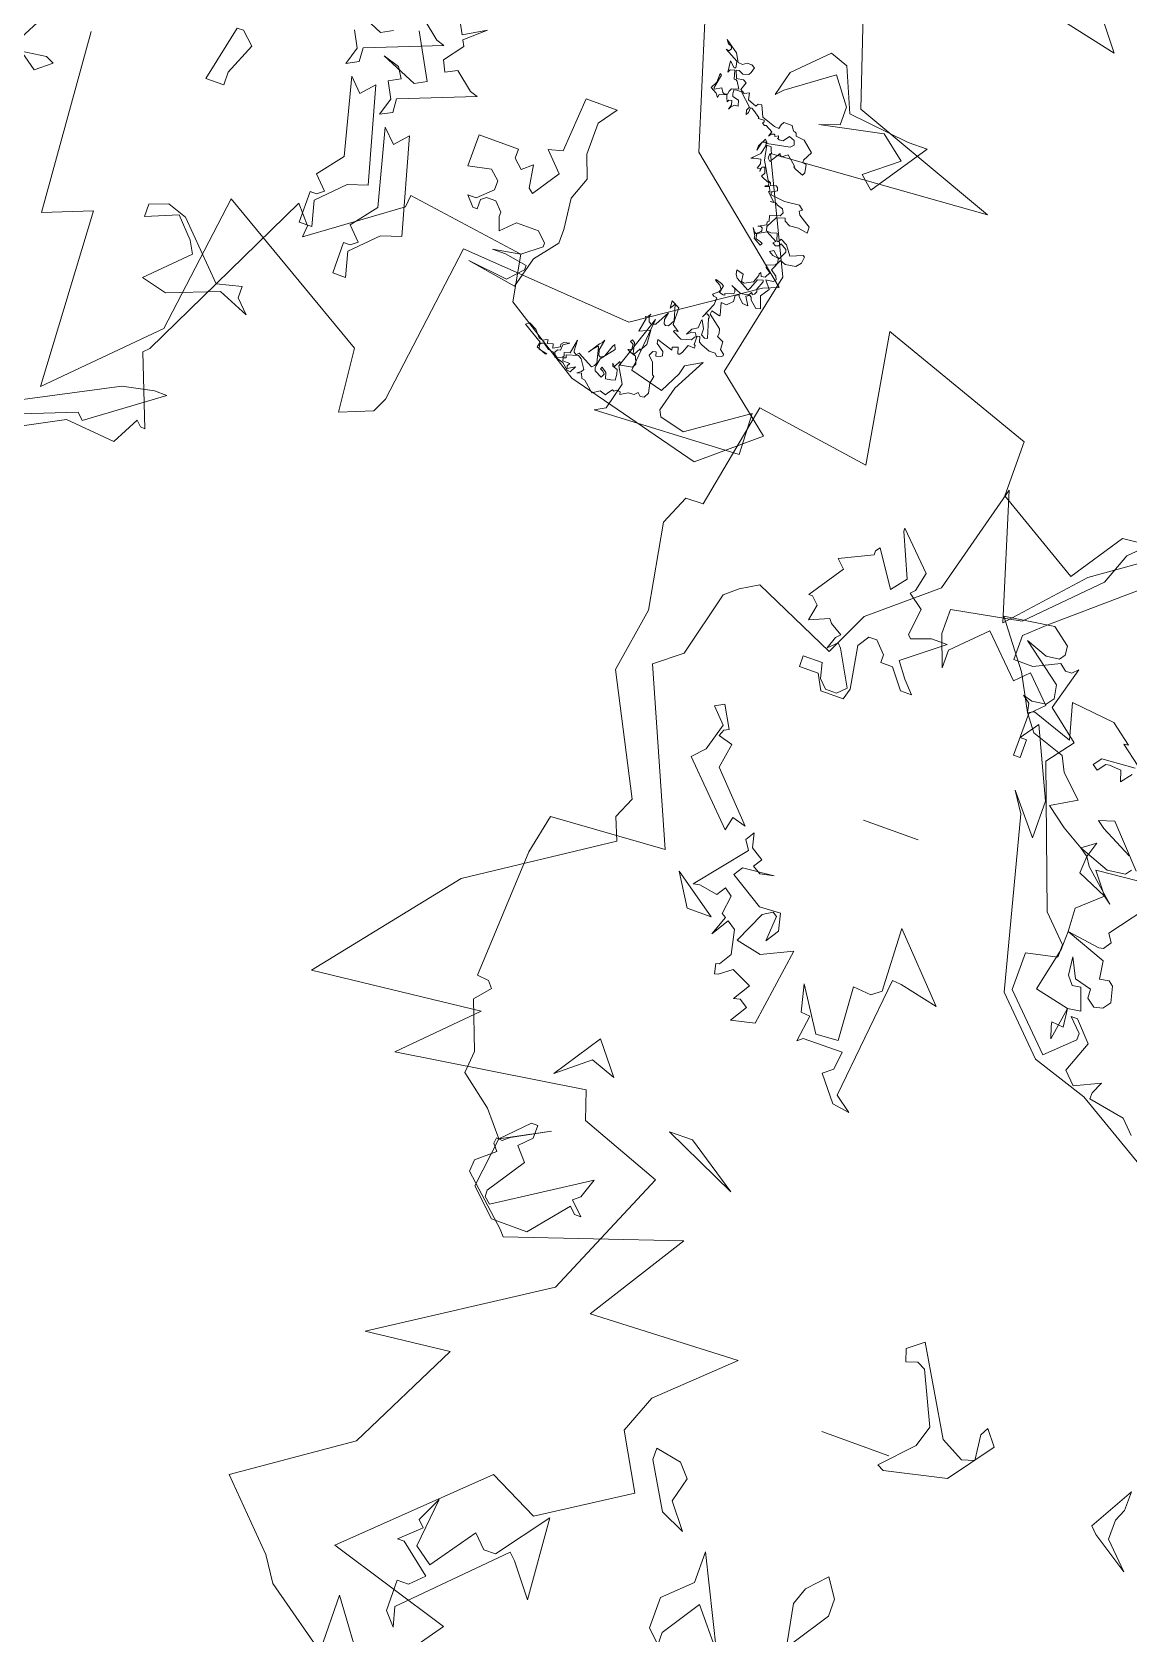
# Model space of a CAD drawing. Header units: metres. Extents: x -71 to 881, y -503 to 661.
# Drawn here: x 303.57 to 307, y 232.89 to 237.89 of the extents above; entities that cross this region are included whole.
import ezdxf

# ---------------------------------------------------------------- set-up
doc = ezdxf.new("R2010")
doc.units = ezdxf.units.M
doc.layers.add('ARBRE', color=100, linetype='Continuous', lineweight=13, true_color=0x00ff3f)

# ---------------------------------------------------------------- blocks, each defined once
blk = doc.blocks.new('WMF2', base_point=(0, 0.01))
at = {"color": 251, "lineweight": 0, "true_color": 0x636466}
for points in [[(175.85, -184.22), (183.13, -179.1), (188.97, -172.64), (192.5, -184.13), (195.26, -173.72), (200.97, -168.92), (202.85, -164.87), (210.8, -168.41), (212.43, -167.44), (213.62, -166.42), (215.13, -160.27), (217.5, -158.38), (210.72, -142.97), (221.5, -142.28), (222.26, -138.6), (222.84, -126.51), (221.75, -126.41), (221.24, -125.83), (222.46, -124.38), (220.76, -119.93), (220.93, -117.85), (217.92, -115.52), (216.01, -113.25), (211.75, -115.52), (215.09, -113.71), (215.69, -113.21), (216.23, -113.25), (216.29, -112.71), (215.78, -112.1), (217.44, -110.7), (217.53, -109.6), (213.13, -105.6), (212.64, -105.02), (197.13, -110.25), (202.88, -101.16), (188.84, -101.73), (195.03, -95.86), (196.4, -92.3), (193.55, -87.25), (201.48, -82.18), (206.17, -84.52), (217.5, -73.62), (205.76, -70.03), (212.07, -61.12)], [(111.72, -4.67), (103.98, -8.76), (99.27, -8.35), (97.95, -10.89), (97.46, -10.41), (97.02, -10.37), (99.54, -16.88), (99.06, -17.38), (95.41, -24.9), (90.83, -34.32), (89.42, -32.65), (89.51, -31.56), (81.64, -37.29), (81.55, -38.39), (70.38, -36.78), (69.61, -32.48), (62.22, -27.79), (49.27, -24.43), (44.16, -28.75), (49.49, -33.04), (47.38, -42.86), (52.22, -53.02), (31.88, -54.47), (45.91, -59.56), (49.4, -70.11)], [(100.3, -13.3), (97.37, -13.9), (96.16, -13.9), (102.61, -9.16), (103.21, -9.75), (114.9, -5.14), (116, -5.14), (100.3, -13.3), (100.3, -13.3)], [(177.55, -183.87), (181.35, -183.49), (184.59, -178.67), (192.69, -183.49), (192.69, -188.7), (207.51, -193.95), (205.44, -181.84), (216.23, -183.49), (218.11, -173.58), (219.76, -173.52), (220.92, -170.8), (219.49, -162.84), (220.49, -156.77), (215.08, -146.26), (215.94, -144.26), (215.12, -142.21), (227.2, -134.24), (237.13, -121.84), (221.43, -123.58), (227.53, -117.47), (210.08, -120.09), (209.21, -117.47), (201.41, -114.58), (204.04, -108.47), (206.64, -102.36), (221.47, -92.77), (213.62, -93.64), (218.84, -83.17), (228.67, -76.4), (223.08, -70.7), (221.59, -68.47), (214.46, -63.39)], [(113.77, -42.55), (112.45, -25.61), (108.09, -27.35), (107.21, -10.78), (98.49, -19.49), (96.74, -32.59), (81.64, -23.67), (81.04, -17.76), (78.09, -18.94), (77.45, -20.28), (75.41, -35.48), (59.11, -34.32), (48.77, -41.31), (47.36, -41.88), (58.37, -50.92), (61.87, -62.25)], [(33.51, -73.76), (26.05, -72.12), (37.25, -86.3)], [(95.41, -24.9), (93.1, -25.5), (93.1, -24.4), (91.88, -23.19), (94.81, -24.4), (99.43, -22.59), (101.87, -23.19), (98.33, -26.72), (98.94, -27.82), (100.65, -29.64), (103.57, -28.43), (103.57, -29.64), (101.87, -30.26), (100.05, -29.64), (95.41, -24.9), (95.41, -24.9)], [(57.77, -28.84), (58.63, -30.3), (56.93, -35.37), (57.37, -30.33), (54.22, -29.5), (53.25, -31.47), (53.04, -32.3), (51.55, -33.16), (53.17, -30.11), (53.78, -27.79), (53.47, -27.25), (51.12, -26.63), (45.81, -30.31), (45.66, -26.44), (59.37, -25.77), (58.42, -26.33), (57.77, -28.84), (57.77, -28.84)], [(57.77, -59.77), (57.34, -59.74), (56.99, -59.99), (56.55, -59.99), (56.22, -59.81), (56.35, -59.33), (56.48, -59.08), (57.01, -58.91), (57.45, -59.12), (57.71, -59.07), (57.42, -58.35), (56.8, -58.47), (56.47, -58.28), (56.73, -57.56), (56.31, -57.33), (55.87, -57.53), (55.75, -56.92), (54.93, -56.6), (54.8, -56.85), (54.47, -56.9), (54, -55.88), (52.71, -55.43), (52.29, -55.4), (52.19, -55.8), (52.04, -56.06), (51.25, -56.07), (50.96, -55.61), (50.83, -55.62), (50.67, -55.53), (50.58, -55.28), (49.76, -55.18), (48.77, -54.33), (49.22, -53.47), (49.17, -53.21), (48.84, -53.17), (48.7, -52.42), (48.83, -52.17), (49.57, -52.45), (49.82, -52.58), (49.78, -52.67), (50.67, -53.46), (51.2, -53.08), (51.37, -53.18), (51.41, -53.31), (52.03, -52.33), (52.28, -52.54), (52.29, -52.9), (52.25, -52.99), (52.13, -53.02), (52.29, -53.33), (52.38, -53.6), (52.8, -53.6), (52.54, -52.26), (51.6, -50.66), (51.34, -50.52), (51.27, -50.28), (50.74, -50.44), (50.57, -50.33), (50.48, -50.06), (50.84, -49.82), (50.98, -49.78), (50.89, -49.52), (49.55, -49.37), (48.16, -49.5), (47.78, -49.18), (48, -48.98), (47.85, -48.67), (46.68, -47.94), (46.65, -47.37), (47.56, -47.53), (48.39, -47.43), (48.9, -47.71), (48.98, -47.97), (49.76, -47.72), (50.3, -46.68), (50.19, -46.3), (49.75, -46.27), (49.22, -46.45), (49.02, -45.79), (48.86, -45.72), (48.68, -46.06), (48.07, -45.73), (47.44, -44.86), (46.32, -45.35), (46.14, -45.25), (46.23, -44.64), (46.6, -44.17), (47.56, -44.03), (48.1, -44.22), (48.58, -43.15), (48.01, -42.73), (47.85, -42.43), (48.07, -42.2), (48.76, -42.13), (48.17, -41.4), (48.71, -40.58), (48.32, -39.48), (48.7, -39.37), (49.37, -39.95), (49.47, -40.2), (49.63, -40.29), (49.94, -40.13), (49.49, -39.35), (50.01, -39.4), (50.51, -39.88), (50.54, -40.02), (50.86, -39.85), (50.83, -39.28), (51.31, -38.78), (51.84, -38.83), (51.55, -37.7), (51.59, -37.62), (52.39, -37.81), (52.44, -37.5), (51.18, -36.52), (51.08, -36.13), (51.12, -35.83), (50.51, -35.51), (50.45, -34.8), (50.07, -34.49), (50.03, -34.34), (50.2, -34.23), (50.61, -34.11), (50.82, -34.33), (51.37, -34.3), (52.2, -34.62), (52.47, -34.77), (52.63, -35.28), (52.87, -35.21), (52.86, -34.42), (52.76, -34.37), (52.7, -34.11), (53.34, -34.14), (53.62, -33.41), (53.77, -33.15), (53.9, -33.1), (53.97, -33.15), (54.13, -33.69), (54.66, -33.51), (54.57, -33.25), (56.09, -33.72), (56.03, -33.37), (55.31, -32.87), (55.2, -32.49), (55.39, -32.36), (55.77, -32.24), (55.88, -32.62), (56.15, -32.56), (56.36, -32.12), (55.85, -31.63), (55.46, -30.55), (55.3, -30.46), (55.43, -29.76), (55.24, -28.88), (55.5, -28.39), (55.87, -28.34), (56.16, -28.62), (56.42, -28.33), (56.99, -28.28), (57.65, -27.88), (57.72, -28.12), (58.03, -28.17), (58.25, -27.98), (58.41, -28.05), (58.73, -27.66), (58.86, -27.41), (59.43, -27.6), (60.1, -27.17), (61.07, -28.04), (61.37, -28.09), (61.58, -28.52), (61.97, -28.4), (61.62, -28.65), (61.49, -28.9), (62.03, -29.74), (62.37, -29.92), (63.43, -29.61), (63.34, -29.34), (63.61, -29.26), (63.52, -29), (62.86, -28.99), (63.01, -28.72), (62.94, -28.47), (62.26, -28.88), (62.57, -28.28), (62.89, -28.34), (63.48, -28.85), (64.34, -29.1), (64.6, -29.45), (65.11, -29.53), (65.65, -29.92), (65.93, -29.83), (66.02, -29.66), (65.89, -29.26), (65.11, -29.09), (65.26, -29.04), (66.15, -29.41), (66.02, -29.89), (67.84, -30.97), (67.51, -31.22), (66.81, -30.85), (66.26, -30.24), (65.89, -30.14), (65.56, -30.31), (65.43, -30.34), (65.4, -29.99), (64.88, -30.15), (64.76, -29.76), (64.15, -30.11), (64.22, -30.34), (64, -30.58), (63.48, -30.72), (64.02, -30.36), (64.06, -29.83), (64.32, -29.76), (64.47, -29.5), (64.37, -29.25), (64.12, -29.12), (63.68, -29.31), (63.59, -29.47), (63.68, -29.74), (63.15, -29.91), (62.91, -31.2), (62.89, -30.2), (62.83, -30.07), (62.59, -29.93), (62.37, -30.14), (60.91, -29.37), (60.7, -29.58), (60.56, -29.85), (60.92, -31.25), (60.95, -31.35), (61.49, -30.77), (61.62, -30.52), (60.95, -31.58), (60.73, -31.77), (60.58, -32.05), (60.79, -31.06), (60.63, -30.55), (60.45, -30.45), (60.1, -30.71), (59.75, -31.73), (59.62, -31.98), (59.42, -31.56), (60.41, -30.31), (60.57, -29.63), (60.56, -29.41), (60.48, -29.15), (59.78, -28.78), (59.61, -29.12), (59.81, -29.35), (60.09, -29.48), (59.99, -29.66), (59.52, -29.31), (59.36, -28.78), (58.88, -28.85), (58.48, -28.96), (58.53, -29.53), (58.63, -29.93), (59.11, -30.07), (59.2, -30.34), (58.98, -30.11), (58.66, -30.69), (58.5, -30.4), (57.42, -30.59), (57.23, -30.94), (57.5, -31.63), (57.97, -31.77), (58.34, -31.96), (58.03, -32.11), (58.06, -32.48), (58.09, -32.59), (58.37, -32.72), (58.26, -32.91), (58, -32.77), (57.77, -31.77), (57.68, -31.73), (57.33, -32.4), (57.28, -32.27), (56.9, -32.97), (56.98, -34.3), (57.97, -33.85), (57.74, -35.15), (57.85, -35.31), (57.61, -35.42), (57.47, -35.67), (57.52, -35.37), (57.39, -34.96), (57.14, -34.83), (56.74, -34.96), (56.01, -36.34), (56.16, -35.64), (56.04, -35.25), (55.87, -35.15), (55.61, -35.22), (55.28, -35.83), (55.72, -37.28), (56, -36.77), (56.07, -37.45), (55.3, -37.06), (55.27, -35.48), (54.61, -35.03), (54.96, -35), (55.02, -34.9), (54.16, -34.45), (53.24, -34.74), (53.05, -35.07), (52.92, -35.12), (53.11, -35.44), (53.43, -35.41), (53.84, -35.06), (53.53, -35.66), (53.04, -35.95), (52.98, -36.7), (52.93, -36.78), (52.55, -36.04), (52.54, -35.47), (52.19, -35.28), (51.91, -35.35), (52.44, -37.08), (52.39, -37.16), (52.45, -37.28), (52.71, -37.43), (52.87, -37.29), (53.01, -37.03), (52.38, -38.45), (52.36, -39.1), (52.67, -39.15), (52.85, -39.25), (52.39, -39.66), (52.26, -39.92), (52.49, -40.27), (53.02, -40.55), (52.98, -40.64), (52.41, -40.45), (52.16, -40.32), (52.31, -39.62), (51.9, -39.53), (51.76, -39.57), (51.81, -39.69), (51.02, -39.94), (51.02, -40.16), (51.11, -40.42), (51.46, -40.59), (50.47, -40.19), (49.85, -40.29), (49.72, -40.33), (49.57, -40.61), (49.49, -40.55), (49.46, -40.43), (49.28, -40.54), (49.15, -40.81), (49.22, -41.05), (48.9, -41.88), (48.95, -42.01), (49.46, -41.85), (49.82, -40.94), (49.95, -40.7), (51.24, -41.37), (51.43, -41.67), (51.53, -42.07), (50.86, -41.92), (50.77, -41.24), (50.48, -41.18), (49.74, -41.56), (49.46, -42.27), (49.5, -42.42), (49.41, -42.59), (49.24, -42.27), (48.89, -42.32), (48.63, -42.83), (49.09, -43.19), (49.12, -43.32), (49.21, -43.37), (48.38, -43.7), (48.25, -43.95), (48.36, -44.36), (48.89, -44.41), (49.31, -44.64), (48.96, -44.87), (48.46, -44.41), (48.27, -44.32), (47.88, -45.08), (47.97, -45.33), (48.55, -45.65), (48.68, -45.4), (48.96, -45.31), (49.3, -45.49), (49.06, -45.7), (50.1, -46.26), (50.9, -45.79), (50.93, -45.72), (50.82, -45.31), (50.42, -45.22), (50.17, -45.09), (50.28, -44.9), (51.03, -45.31), (51.03, -45.54), (51.44, -46.19), (51.18, -45.85), (51.02, -45.76), (50.63, -46.1), (50.58, -46.17), (50.67, -46.44), (50.83, -46.52), (51.09, -46.45), (50.35, -46.83), (50.42, -47.09), (50.26, -47.21), (50.42, -47.72), (49.49, -48.01), (49.31, -48.35), (49.49, -48.67), (50.03, -48.84), (50.3, -48.99), (50.77, -48.92), (50.44, -48.95), (51.22, -49.71), (51.11, -49.74), (51.31, -50.19), (51.71, -50.04), (51.65, -50.13), (51.4, -50.23), (51.47, -50.48), (52.03, -50.67), (52.29, -50.82), (52.12, -51.17), (52.29, -51.69), (52.54, -51.59), (52.57, -51.17), (52.63, -51.43), (52.9, -51.36), (52.76, -51.82), (52.87, -52.23), (53.49, -52.1), (53.75, -52.03), (53.04, -52.74), (52.85, -53.52), (52.92, -53.78), (53.01, -53.82), (53.28, -53.74), (53.5, -52.87), (53.5, -53.31), (53.09, -54.09), (52.87, -53.87), (52.85, -53.74), (50.74, -54.16), (50.47, -54.45), (50.6, -54.86), (51.14, -55.04), (51.55, -54.48), (51.91, -54.45), (52.09, -54.54), (52.03, -54.61), (52.09, -54.76), (52.39, -54.6), (52.42, -54.73), (52.51, -54.77), (52.77, -54.69), (52.92, -54.44), (52.77, -54.92), (53.44, -55.27), (53.59, -55.23), (53.84, -55.36), (53.75, -55.52), (53.79, -55.66), (54.35, -55.63), (54.31, -55.72), (54.95, -56.16), (55.21, -56.29), (55.34, -56.28), (55.36, -55.82), (55.49, -55.58), (55.61, -55.96), (55.42, -56.31), (56.6, -57.37), (57.04, -57.37), (57.3, -57.31), (57.27, -56.95), (57.18, -56.7), (56.58, -56.58), (56.42, -56.07), (56.77, -56.03), (57.04, -55.74), (57.17, -55.49), (57.04, -55.96), (57.15, -56.34), (57.42, -56.28), (57.5, -56.1), (57.66, -56.41), (57.75, -56.66), (58.41, -56.45), (58.45, -56.16), (58.7, -56.5), (59.31, -56.82), (58.99, -57.43), (58.98, -58.29), (58.79, -58.19), (59.04, -56.9), (58.99, -56.77), (58.39, -57.11), (58.15, -56.74), (57.97, -56.66), (57.71, -56.74), (57.66, -57.05), (57.53, -57.31), (56.88, -57.52), (57.28, -58.16), (57.46, -58.26), (57.59, -58.22), (57.82, -59.01), (58.22, -58.91), (58.37, -58.64), (58.47, -59.68), (57.96, -59.2), (57.81, -59.24), (57.85, -59.58), (57.93, -59.84), (59.21, -60.53), (58.92, -60.47), (58.77, -60.73), (58.88, -60.98), (59.17, -61.05), (59.42, -61.39), (58.22, -60.54), (57.77, -59.77), (57.77, -59.77)], [(85.82, -32.33), (85.2, -32.33), (84.59, -32.83), (85.82, -34.04), (83.99, -36.36), (85.82, -43.43), (84.59, -42.2), (83.5, -43.43), (81.06, -34.64), (82.88, -34.04), (85.2, -31.73), (84.59, -29.42), (85.82, -29.42), (85.82, -32.33), (85.82, -32.33)], [(90.23, -35.66), (89.63, -35.66), (89.02, -36.14), (90.23, -37.37), (88.4, -39.67), (90.23, -46.74), (89.02, -45.52), (87.92, -46.74), (85.48, -37.97), (87.31, -37.37), (89.63, -35.05), (89.02, -32.72), (90.23, -32.72), (90.23, -35.66), (90.23, -35.66)], [(70.82, -34.21), (69.59, -35.56), (69.59, -35.99), (71.7, -36.34), (72.94, -36.34), (70.38, -36.78), (68.72, -38.1), (68.72, -38.45), (69.59, -39.32), (71.7, -39.32), (72.94, -38.1), (73.38, -39.32), (73.38, -39.76), (74.16, -40.55), (75.04, -40.55), (75.48, -40.2), (75.48, -39.32), (75.92, -39.32), (76.72, -40.2), (75.92, -40.2), (74.6, -41.44), (74.6, -42.32), (75.48, -43.11), (77.6, -42.67), (77.6, -45.66), (73.81, -45.66), (73.81, -44.79), (72.94, -44), (72.05, -44.79), (71.7, -42.67), (71.26, -42.32), (69.59, -44.79), (71.26, -46.54), (69.94, -46.89), (69.59, -52), (66.59, -52), (67.83, -50.32), (67.83, -47.34), (67.04, -45.22), (67.83, -43.11), (67.48, -40.2), (67.48, -38.89), (69.16, -36.78), (69.94, -33.86), (74.6, -34.65), (70.82, -34.21), (70.82, -34.21)], [(122.64, -46.8), (119.8, -44.2), (117.78, -43.62), (113.05, -45.94), (112.69, -46.71), (113.05, -47.75), (111.9, -48.16), (110.76, -46.76), (118.41, -42.1), (119.56, -39.88), (119.15, -38.74), (116.82, -39.05), (116.04, -38.68), (117.45, -37.54), (121.56, -40.46), (122.95, -46.17), (122.64, -46.8), (122.64, -46.8)], [(99.65, -46.23), (100.87, -43.31), (100.87, -42.08), (102.57, -42.08), (101.47, -47.33), (100.87, -47.33), (99.65, -46.23), (99.65, -46.23)], [(82.69, -54.71), (82.12, -53.66), (80.09, -54.82), (81.89, -53.24), (81.61, -52.7), (82.93, -50.96), (82.44, -49.93), (81.38, -50.49), (79.67, -49.09), (78.94, -48.87), (85.72, -46.19), (85.64, -44.92), (86.71, -44.35), (86.21, -45.98), (87.01, -47.47), (85.95, -48.04), (86.55, -49.02), (88.1, -49.47), (84.71, -48.03), (83.64, -48.6), (85.9, -52.66)], [(85.82, -53.82), (84.11, -52.42), (83.35, -52.19), (90.12, -49.5), (90.07, -48.23), (91.12, -47.66), (90.64, -49.3), (91.42, -50.77)], [(92.52, -52.8), (89.13, -51.34), (88.07, -51.91)], [(215.5, -64.29), (215.56, -69.52), (211.34, -63.72)], [(40.86, -56.38), (43.16, -58.19), (49.01, -56.98), (47.19, -57.59), (47.19, -59.3), (49.01, -61.74), (53.04, -58.82), (53.65, -58.19), (53.04, -60.53), (50.1, -63.43), (48.41, -62.83), (46.7, -58.82), (40.86, -58.19), (39.03, -58.19), (42.55, -52.98), (43.78, -54.06), (40.86, -56.38), (40.86, -56.38)], [(175.5, -76.59), (176.66, -82.74), (176.09, -84.36), (174.47, -86.09), (173.31, -84.36), (173.31, -82.74), (175.5, -79.36)], [(211.1, -72.56), (210.01, -72.56), (208.8, -73.77), (211.73, -76.09), (212.35, -76.09), (210.51, -77.8), (211.1, -78.4), (210.01, -80.71), (210.51, -76.09), (208.8, -74.88), (205.88, -79.01), (204.66, -77.8), (203.56, -77.8), (200.04, -82.55), (199.42, -74.88), (201.73, -77.8), (202.34, -78.4), (210.51, -70.25), (210.01, -68.43), (211.1, -69.64), (211.1, -72.56), (211.1, -72.56)], [(184.65, -79.77), (186.95, -76.25), (186.95, -75.04), (188.18, -76.25), (188.18, -79.17), (185.74, -81.48), (185.74, -84.42), (181.72, -76.25), (184.65, -79.77), (184.65, -79.77)], [(193.06, -90.68), (193.06, -91.77), (190.63, -91.29), (189.54, -90.08), (190.15, -87.76), (188.32, -85.45), (190.63, -86.53), (193.06, -90.68), (193.06, -90.68)], [(151.83, -99.7), (151.83, -97.88), (149.53, -95.56), (153.05, -97.88), (153.66, -98.49), (151.35, -102.62), (151.35, -100.8), (151.83, -99.7), (151.83, -99.7)], [(173.74, -97.12), (171.08, -99.94), (170.47, -101.94), (172.73, -106.71), (173.49, -107.11), (174.53, -106.76), (174.92, -107.91), (173.5, -109.02), (168.96, -101.3), (166.77, -100.11), (165.62, -100.49), (165.9, -102.84), (165.52, -103.6), (164.39, -102.19), (167.39, -98.11), (173.12, -96.81), (173.74, -97.12), (173.74, -97.12)], [(173.09, -98.24), (179.55, -98.24), (173.09, -98.24), (173.09, -98.24)], [(216.62, -108.51), (216.01, -113.25), (213.7, -115.58), (213.1, -115.58), (213.1, -114.35), (214.19, -113.25), (213.1, -112.03), (215.41, -108.51), (215.41, -107.9), (214.8, -107.41), (206.64, -112.66), (207.25, -110.82), (207.86, -110.33), (206.64, -109.11), (207.25, -109.11), (207.86, -109.72), (210.77, -106.2), (214.19, -106.2), (216.62, -108.51), (216.62, -108.51)], [(194.63, -115.87), (201.7, -119.08), (199.51, -119.1), (194.63, -115.87), (194.63, -115.87)], [(208.1, -122), (210.46, -122.83), (213.34, -120.5), (210.43, -124.86), (208.1, -122), (208.1, -122)], [(190.5, -128.76), (189.64, -129.45), (189.46, -131.17), (193.19, -131.13), (193.65, -130.73), (193.32, -133.22), (194.17, -133.3), (194.78, -135.8), (192.24, -131.89), (190.15, -132.02), (190.49, -137.07), (188.78, -136.9), (187.93, -137.58), (188.18, -143.5), (182.86, -137.92), (186.5, -138.74), (187.36, -138.82), (188.57, -127.35), (187.03, -126.24), (188.66, -126.48), (190.5, -128.76), (190.5, -128.76)], [(167.53, -134.78), (172.77, -136.49), (177.52, -141.23), (181.55, -156.93), (182.76, -158.76), (179.84, -155.24), (179.84, -158.76), (182.76, -165.09), (183.97, -163.4), (183.36, -163.4), (183.36, -161.69), (183.97, -161.69), (183.97, -165.71), (182.76, -166.93), (185.07, -169.24), (186.28, -168.03), (189.83, -171.55), (192.73, -168.64), (192.73, -166.93), (193.83, -169.85), (193.83, -172.16), (187.38, -173.37), (181.55, -179.23), (180.45, -182.15), (178.13, -184.47)], [(177.52, -180.32), (185.07, -173.85), (186.89, -172.16), (186.89, -169.85), (185.07, -169.85), (182.76, -170.95), (182.15, -170.45), (181.55, -170.45), (181.05, -170.95), (182.15, -166.93), (179.21, -164.61), (181.05, -162.17), (176.31, -149.38), (174, -147.07), (174, -145.86), (176.91, -145.25), (176.91, -141.71), (172.29, -137.1), (169.85, -139.41), (169.85, -140.01), (171.07, -141.23), (170.45, -141.23), (168.76, -139.41), (169.85, -136.49), (168.76, -135.38), (166.44, -136.49), (166.93, -135.38), (166.93, -134.78), (163.52, -134.17), (162.29, -132.95)], [(160.6, -130.65), (167.53, -134.78), (167.53, -134.78)], [(198.96, -132.02), (199.76, -132.54), (200.36, -132.4), (199.38, -133.95), (201.26, -134.85), (202.39, -133.98), (202.72, -133.9), (202.93, -134.84), (202.59, -134.91), (201.88, -136.06), (202.37, -138.31), (203.19, -138.84), (204.17, -137.22), (203.51, -139.04), (203.93, -139.29), (203.69, -141.03), (204.43, -141.55), (204.96, -140.74), (206.69, -141.04), (207.29, -140.91), (203.63, -145.45), (204.17, -146.3), (203.66, -147.12), (203.34, -145.79), (202.2, -145.06), (202.72, -144.26), (201.92, -143.8), (200.66, -144.08), (203.6, -143.77), (204.12, -142.96), (200.96, -141), (198.96, -141.1), (198.59, -139.51), (199.36, -138.28), (199.2, -140.69), (199.61, -140.96), (200.47, -140.41), (201.83, -137.47), (199.42, -136.95), (196.65, -138.27), (197.74, -130.97), (199.93, -130.47), (198.96, -132.02), (198.96, -132.02)], [(172.09, -138.69), (172.45, -139.76), (172.53, -140.18), (171.42, -140.08), (171.62, -141.79), (170.39, -141.96), (171.14, -144.02), (171.94, -143.9), (172.54, -144.66), (172.74, -146.37), (171.85, -144.55), (170.26, -144.14), (170.19, -143.29), (169.43, -142.72), (168.61, -142.9), (168.09, -143.61), (168.48, -145.07), (168.92, -145.41), (169.79, -145.28), (170.04, -146.94), (173.91, -148.36), (170.8, -147.91), (170.41, -148.01), (169.9, -148.71), (170.41, -149.48), (167.33, -153.6)], [(168.63, -154.89), (173.09, -154.46), (173.45, -154.42), (171.93, -152.49), (171.21, -151.97), (174.13, -154.55), (174.64, -155.32), (175.4, -155.88), (172.47, -154.78), (170.8, -155.02), (170.42, -155.53)], [(171.04, -156.68), (174.04, -158.22), (174.74, -158.74), (173.33, -159.18), (169.98, -155.59)], [(173.31, -163.69), (174.06, -162.7), (174.38, -163.72), (175.5, -163.78), (175.85, -163.73), (176.42, -162.98), (176.92, -163.36), (176.35, -164.1), (173.23, -164.33)], [(173.04, -164.58), (174.93, -166.01), (174.5, -166.07), (176.45, -167.55), (180.59, -167.98), (179.68, -164.7), (183.52, -166.03), (184.12, -165.76), (184.28, -166.58), (184.98, -167.12), (184.09, -166.85), (182.78, -167.03), (182.25, -167.74), (182.48, -169.01), (186.32, -171.88), (184.25, -171.11), (183.02, -171.28), (182.66, -171.8), (182.73, -172.63), (184.43, -173.9), (189.08, -173.24), (185.87, -169.02), (184.12, -165.76), (182.95, -164.22), (179.83, -163.17), (179.13, -161.78), (177.11, -159.84), (179.39, -158.51), (177.45, -157.05), (175.4, -155.88), (174.19, -156.77), (174.64, -155.32), (174.73, -153.72), (171.93, -152.49), (174.04, -150.58), (173.91, -148.36), (173.97, -146.62), (174.86, -142.5), (171.62, -141.79), (172.09, -138.69), (172.09, -138.69)], [(208.87, -141.57), (204.74, -138.66), (207.06, -138.66), (208.87, -141.57), (208.87, -141.57)], [(208.96, -155.15), (209.4, -154.92), (209.63, -154.33), (208.3, -153.97), (208.67, -151.63), (204.64, -147.41), (205.96, -147.79), (206.24, -146.5), (211.37, -151.69), (210.33, -152.81), (209.63, -155.34), (210.96, -156.71), (210.11, -157.18), (208.96, -155.15), (208.96, -155.15)], [(189.52, -151.57), (194.75, -151.57), (189.52, -151.57), (189.52, -151.57)], [(203.13, -162.67), (204.93, -162.67), (204.93, -163.71), (203.13, -163.71), (202.75, -162.29), (202.01, -161.54), (200.96, -161.54), (200.21, -162.29), (202.01, -165.5), (202.37, -165.88), (203.13, -165.12), (202.75, -166.25), (202.37, -166.64), (203.5, -167.31), (203.82, -167.68), (205.6, -166.93), (205.31, -168.42), (205.98, -169.09), (206.34, -169.09), (204.18, -172.31), (204.93, -173.05), (202.01, -174.48), (202.01, -174.86), (201.7, -175.24), (199.54, -172.01), (198.43, -173.43), (200.21, -177.4), (200.21, -177.69), (197, -174.48), (197.38, -172.69), (197.76, -172.31), (196.33, -171.27), (196.63, -168.73), (196.33, -168.42), (194.53, -169.09), (193.04, -169.09), (196.63, -166.25), (195.57, -164.83), (194.53, -163.71), (195.57, -163.71), (197, -165.5), (198.12, -165.5), (198.12, -166.25), (199.17, -167.31), (199.92, -167.31), (200.59, -166.25), (199.92, -162.29), (200.21, -161.25), (202.37, -161.25), (203.13, -162.67), (203.13, -162.67)]]:
    blk.add_lwpolyline(points, dxfattribs=at)

msp = doc.modelspace()

# ---------------------------------------------------------------- block references
at = {"layer": 'ARBRE', "color": 251, "lineweight": 5, "true_color": 0x636466, "xscale": 0.03451886634015593, "yscale": 0.03451886634015593, "zscale": 0.03451886634015593, "rotation": 160.1685466476646}
for p in [(306.953, 235.1764), (310.7177, 228.2252)]:
    msp.add_blockref('WMF2', p, dxfattribs=at)

doc.saveas('drawing.dxf')
